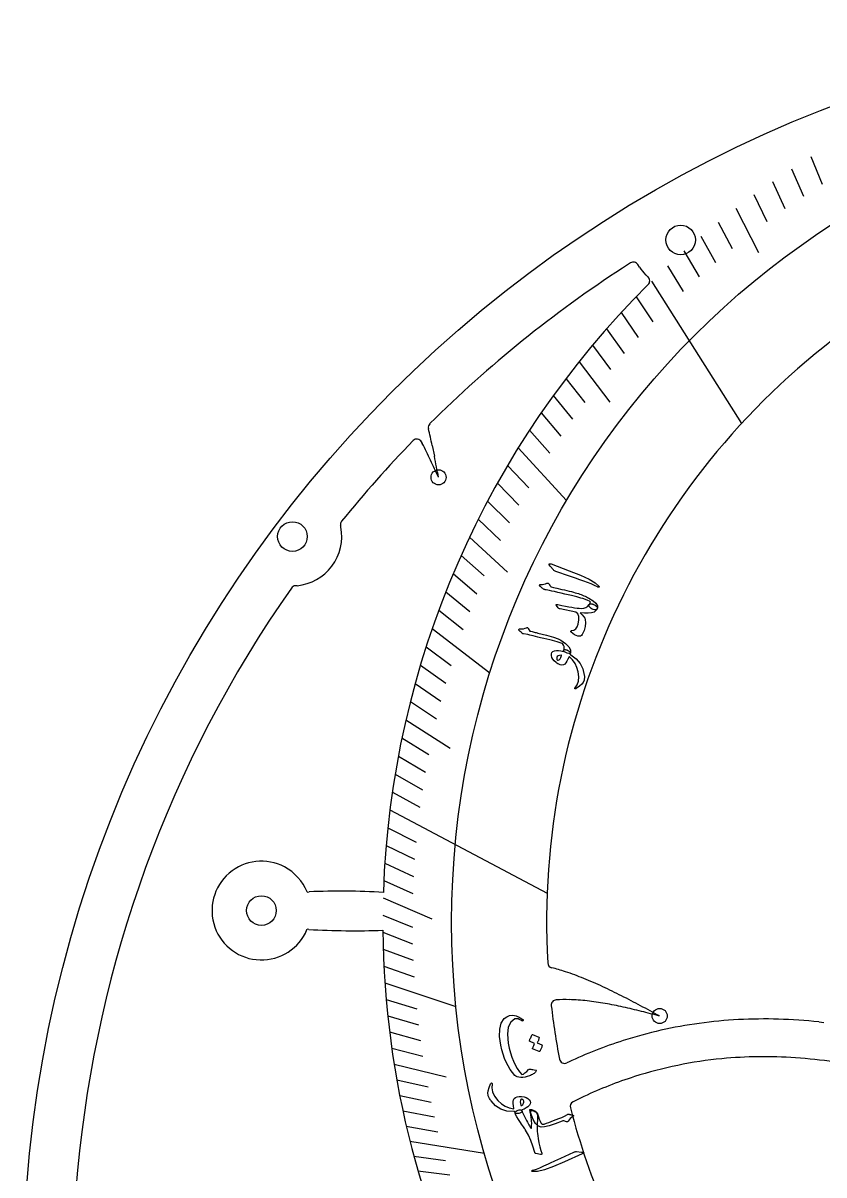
# Model space of a CAD drawing. Header units: millimetres. Extents: x -60 to 60, y -60 to 60.
# Drawn here: x -60 to -21.8, y 5.1 to 60 of the extents above; entities that cross this region are included whole.
import ezdxf

# ---------------------------------------------------------------- set-up
doc = ezdxf.new("R2010")
doc.units = ezdxf.units.MM
for name, color, linetype in [('CUT_INNER', 6, 'Continuous'), ('CUT_OUTER', 1, 'Continuous'), ('ENGRAVE', 7, 'Continuous'), ('ENGRAVE_FINE', 8, 'Continuous'), ('TEXT', 5, 'Continuous')]:
    doc.layers.add(name, color=color, linetype=linetype)

msp = doc.modelspace()

# ---------------------------------------------------------------- linework, layer by layer
at = {"layer": 'CUT_INNER'}
for points in [[(-30.626, 48.362), (-30.701, 48.488)], [(-40.974, 39.965), (-41.014, 40.04)], [(-40.504, 39.863), (-40.401, 39.362)], [(-46.942, 33.186), (-47.021, 33.182)], [(-46.466, 18.597), (-46.462, 18.585), (-46.458, 18.586), (-46.37, 18.598)], [(-46.387, 16.807), (-46.464, 16.819)], [(-22.073, 12.395), (-21.837, 12.366)], [(-33.273, 8.844), (-33.789, 8.589)]]:
    msp.add_lwpolyline(points, dxfattribs=at)
for centre, radius, start, end in [((-0.015, 0.021), 57.622, 123.04632, 134.79971), ((-10.828, 16.756), 37.697, 122.4411, 123.1407), ((-30.916, 48.359), 0.25, 30.9375, 122.5195), ((-28.665, 49.662), 2.353, 213.532, 224.782), ((-29.422, 48.886), 1.269, 224.0013, 230.9715), ((-30.389, 47.715), 0.25, 314.8263, 47.8125), ((-0.003, 17.146), 42.852, 134.8287, 178.0971), ((-0.001, 17.146), 35.054, 125.7433, 183.1707), ((-40.441, 40.73), 0.25, 134.8242, 192.9903), ((-70.529, 33.625), 30.666, 11.7373, 13.2889), ((-0.147, 0.129), 57.451, 135.91506, 141.03916), ((-41.236, 39.925), 0.25, 27.4782, 135.8789), ((-70.973, 24.781), 33.622, 25.3254, 26.8455), ((-143.908, -9.71), 114.301, 24.86499, 25.31448), ((-176.067, 12.099), 138.378, 10.93619, 11.36294), ((-44.625, 36.097), 0.25, 141.1523, 194.0625), ((-47.163, 35.528), 2.352, 275.3996, 11.0395), ((-45.35, 35.892), 0.503, 9.8472, 16.5736), ((-0.002, 0), 57.645, 144.98541, 204.40949), ((-47.009, 32.933), 0.25, 92.8125, 145.0195), ((-48.643, 17.705), 2.353, 62.093, 337.282), ((-48.643, 17.705), 2.353, 22.282, 62.093), ((-44.892, -17.311), 35.94, 86.7114, 92.3566), ((-46.697, 16.899), 0.246, 335.3992, 341.1683), ((-44.258, 51.876), 35.134, 266.526, 272.2918), ((-0.001, 17.145), 42.853, 180.5002, 236.3928), ((-34.751, 15.221), 0.25, 183.3398, 255.4171), ((-36.745, 7.129), 8.084, 71.3456, 76.1845), ((-38.583, 1.376), 14.124, 67.925, 71.7471), ((-40.627, -3.673), 19.57, 65.08, 67.9335), ((-44.663, -12.369), 29.157, 63.119, 65.0875), ((-34.58, 13.2), 0.25, 92.7329, 186.5039), ((-34.19, 7.095), 6.367, 88.0181, 93.6217), ((-34.25, 3.22), 10.243, 83.6839, 88.4318), ((-34.616, -0.084), 13.567, 80.0315, 83.6842), ((-35.665, -6.061), 19.635, 77.4666, 80.0352), ((-54.421, -31.63), 50.749, 61.9732, 63.1246), ((-0.238, 17.109), 34.814, 186.4937, 190.7308), ((-38.698, -19.715), 33.622, 75.9504, 77.4705), ((-95.565, -108.999), 138.378, 61.56119, 61.98794), ((-58.305, -97.976), 114.301, 75.48999, 75.93948), ((-24.842, -9.02), 21.551, 97.8275, 107.7144), ((-24.748, -9.688), 22.225, 92.9963, 97.8315), ((-24.695, -10.749), 23.287, 88.3109, 92.9911), ((-24.743, -12.309), 24.848, 83.8328, 88.3068), ((-24.71, -9.414), 21.965, 107.7291, 115.0546), ((-34.197, 10.674), 0.25, 190.7227, 295.9076), ((-32.86, 7.972), 2.764, 114.625, 116.3722), ((-24.822, -9.103), 19.836, 95.439, 107.7363), ((-24.714, -10.143), 20.881, 90.6909, 95.4611), ((-24.701, -11.446), 22.184, 86.0966, 90.6858), ((-24.847, -13.494), 24.238, 81.7187, 86.0824), ((-24.703, -9.431), 20.184, 107.772, 115.122), ((-33.679, 8.365), 0.25, 116.2503, 194.5898), ((-0.052, 17.128), 35, 194.6057, 203.3588)]:
    msp.add_arc(centre, radius, start, end, dxfattribs=at)
at = {"layer": 'CUT_OUTER'}
msp.add_circle((0, 0), 60, dxfattribs=at)
at = {"layer": 'ENGRAVE'}
for points in [[(-30.049, 47.7), (-25.771, 40.908)], [(-36.402, 39.759), (-34.097, 37.242)], [(-40.503, 31.147), (-37.752, 29.032)], [(-42.519, 22.498), (-35.027, 18.534)], [(-42.758, 14.263), (-39.375, 13.134)], [(-41.566, 6.717), (-38.019, 6.144)]]:
    msp.add_lwpolyline(points, dxfattribs=at)
for centre, radius in [((0, 17.145), 39.579), ((-28.665, 49.662), 0.706), ((-40.201, 38.35), 0.36), ((-47.163, 35.528), 0.706), ((-48.643, 17.705), 0.706), ((-29.665, 12.68), 0.36)]:
    msp.add_circle(centre, radius, dxfattribs=at)
at = {"layer": 'ENGRAVE_FINE'}
for points in [[(-22.466, 53.639), (-21.917, 52.328)], [(-23.389, 53.055), (-22.815, 51.752)], [(-24.293, 52.45), (-23.694, 51.157)], [(-25.177, 51.825), (-24.553, 50.541)], [(-26.041, 51.181), (-24.961, 49.058)], [(-26.885, 50.518), (-26.213, 49.255)], [(-27.708, 49.838), (-27.012, 48.586)], [(-28.51, 49.141), (-27.79, 47.9)], [(-29.29, 48.428), (-28.547, 47.199)], [(-30.786, 46.957), (-29.996, 45.753)], [(-31.501, 46.201), (-30.688, 45.009)], [(-32.193, 45.432), (-31.358, 44.254)], [(-32.862, 44.651), (-32.005, 43.486)], [(-33.509, 43.859), (-32.042, 41.939)], [(-34.134, 43.057), (-33.232, 41.92)], [(-34.735, 42.245), (-33.812, 41.123)], [(-35.314, 41.424), (-34.369, 40.317)], [(-35.869, 40.595), (-34.904, 39.503)], [(-36.913, 38.916), (-35.906, 37.855)], [(-37.4, 38.068), (-36.374, 37.023)], [(-37.865, 37.214), (-36.819, 36.186)], [(-38.308, 36.356), (-37.242, 35.344)], [(-38.728, 35.493), (-36.918, 33.834)], [(-39.126, 34.628), (-38.023, 33.651)], [(-39.503, 33.76), (-38.38, 32.801)], [(-39.857, 32.89), (-38.717, 31.949)], [(-40.191, 32.019), (-39.032, 31.096)], [(-40.794, 30.275), (-39.601, 29.39)], [(-41.064, 29.403), (-39.855, 28.537)], [(-41.314, 28.532), (-40.088, 27.686)], [(-41.544, 27.663), (-40.302, 26.836)], [(-41.754, 26.795), (-39.655, 25.448)], [(-41.945, 25.929), (-40.672, 25.142)], [(-42.116, 25.066), (-40.828, 24.3)], [(-42.269, 24.206), (-40.967, 23.461)], [(-42.403, 23.35), (-41.087, 22.625)], [(-42.617, 21.65), (-41.274, 20.968)], [(-42.698, 20.807), (-41.342, 20.146)], [(-42.761, 19.968), (-41.393, 19.329)], [(-42.808, 19.135), (-41.428, 18.518)], [(-42.839, 18.308), (-40.514, 17.314)], [(-42.853, 17.486), (-41.45, 16.913)], [(-42.852, 16.67), (-41.438, 16.12)], [(-42.835, 15.861), (-41.411, 15.334)], [(-42.804, 15.059), (-41.37, 14.554)], [(-42.697, 13.474), (-41.244, 13.015)], [(-42.623, 12.692), (-41.161, 12.257)], [(-42.535, 11.918), (-41.065, 11.506)], [(-42.433, 11.151), (-40.956, 10.763)], [(-42.319, 10.392), (-39.84, 9.784)], [(-42.193, 9.641), (-40.702, 9.3)], [(-42.053, 8.898), (-40.556, 8.581)], [(-41.903, 8.163), (-40.4, 7.87)], [(-41.74, 7.436), (-40.232, 7.167)], [(-41.382, 6.007), (-39.864, 5.787)], [(-41.186, 5.305), (-39.665, 5.109)]]:
    msp.add_lwpolyline(points, dxfattribs=at)
at = {"layer": 'TEXT'}
for points in [[(-34.88, 34.122), (-34.927, 34.186), (-34.935, 34.225), (-34.907, 34.236), (-34.84, 34.221), (-33.971, 33.894), (-33.439, 33.69), (-33.027, 33.499), (-32.736, 33.323), (-32.564, 33.163), (-32.553, 33.144), (-32.549, 33.13), (-32.551, 33.121), (-32.561, 33.117), (-32.574, 33.116), (-32.589, 33.118), (-32.606, 33.123), (-32.626, 33.132), (-32.772, 33.203), (-32.931, 33.273), (-33.102, 33.34), (-33.286, 33.405), (-33.334, 33.422), (-33.463, 33.469), (-33.673, 33.544), (-33.966, 33.647), (-34.618, 33.867), (-34.651, 33.881), (-34.681, 33.898), (-34.706, 33.916), (-34.727, 33.937)], [(-35.369, 33.161), (-35.383, 33.175), (-35.391, 33.189), (-35.393, 33.203), (-35.389, 33.218), (-35.382, 33.229), (-35.371, 33.237), (-35.357, 33.242), (-35.34, 33.243), (-35.256, 33.243), (-35.177, 33.253), (-35.103, 33.273), (-35.035, 33.303), (-35.007, 33.31), (-34.982, 33.307), (-34.959, 33.293), (-34.939, 33.268), (-34.929, 33.252), (-34.92, 33.237), (-34.91, 33.221), (-34.901, 33.205), (-34.892, 33.189), (-34.883, 33.173), (-34.873, 33.158), (-34.863, 33.142), (-34.829, 33.129), (-34.729, 33.103), (-34.562, 33.064), (-34.329, 33.012), (-34.201, 32.983), (-34.081, 32.955), (-33.97, 32.929), (-33.866, 32.903), (-33.771, 32.878), (-33.684, 32.854), (-33.607, 32.831), (-33.538, 32.808), (-33.473, 32.786), (-33.409, 32.762), (-33.346, 32.737), (-33.283, 32.71), (-33.221, 32.682), (-33.159, 32.653), (-33.097, 32.622), (-33.035, 32.59), (-32.835, 32.468), (-32.701, 32.349), (-32.633, 32.234), (-32.632, 32.123), (-32.652, 32.077), (-32.682, 32.046), (-32.722, 32.032), (-32.773, 32.033), (-32.827, 32.047), (-32.878, 32.069), (-32.925, 32.099), (-32.969, 32.139), (-33.007, 32.182), (-33.028, 32.221), (-33.033, 32.255), (-33.023, 32.285), (-33.011, 32.307), (-33, 32.327), (-32.991, 32.344), (-32.983, 32.359), (-32.976, 32.372), (-32.971, 32.384), (-32.969, 32.394), (-32.968, 32.403), (-33.012, 32.442), (-33.087, 32.483), (-33.194, 32.526), (-33.331, 32.571), (-33.414, 32.596), (-33.51, 32.622), (-33.619, 32.65), (-33.74, 32.681), (-33.874, 32.714), (-34.022, 32.75), (-34.182, 32.788), (-34.355, 32.828), (-34.525, 32.868), (-34.675, 32.902), (-34.804, 32.93), (-34.912, 32.954), (-35, 32.972), (-35.067, 32.986), (-35.114, 32.995), (-35.139, 33), (-35.172, 33.009), (-35.204, 33.024), (-35.236, 33.045), (-35.269, 33.072), (-35.284, 33.087), (-35.298, 33.101), (-35.312, 33.114), (-35.325, 33.126), (-35.337, 33.136), (-35.349, 33.145), (-35.359, 33.154), (-35.369, 33.161)], [(-32.63, 32.118), (-32.665, 32.052), (-32.704, 31.999), (-32.747, 31.959), (-32.794, 31.93), (-32.915, 31.892), (-33.065, 31.873), (-33.245, 31.871), (-33.454, 31.888), (-33.357, 31.793), (-33.285, 31.709), (-33.236, 31.636), (-33.212, 31.575), (-33.197, 31.412), (-33.215, 31.239), (-33.267, 31.057), (-33.352, 30.865), (-33.388, 30.816), (-33.435, 30.786), (-33.494, 30.775), (-33.564, 30.785), (-33.641, 30.81), (-33.718, 30.85), (-33.796, 30.904), (-33.875, 30.971), (-33.885, 30.983), (-33.892, 30.994), (-33.894, 31.006), (-33.893, 31.019), (-33.886, 31.033), (-33.877, 31.043), (-33.864, 31.048), (-33.848, 31.049), (-33.748, 31.069), (-33.665, 31.128), (-33.6, 31.224), (-33.551, 31.357), (-33.516, 31.557), (-33.523, 31.718), (-33.572, 31.841), (-33.663, 31.927), (-34.404, 32.08), (-34.437, 32.089), (-34.465, 32.1), (-34.487, 32.115), (-34.504, 32.132), (-34.582, 32.237), (-34.592, 32.252), (-34.598, 32.264), (-34.6, 32.275), (-34.599, 32.283), (-34.59, 32.291), (-34.574, 32.294), (-34.552, 32.293), (-34.523, 32.287), (-34.335, 32.246), (-34.16, 32.211), (-34, 32.181), (-33.853, 32.157), (-33.72, 32.137), (-33.601, 32.122), (-33.496, 32.112), (-33.406, 32.107), (-33.282, 32.117), (-33.176, 32.15), (-33.09, 32.208), (-33.021, 32.289), (-33, 32.311), (-32.97, 32.322), (-32.932, 32.324), (-32.884, 32.315), (-32.86, 32.308), (-32.837, 32.3), (-32.813, 32.29), (-32.79, 32.28), (-32.767, 32.269), (-32.745, 32.255), (-32.723, 32.24), (-32.702, 32.223), (-32.665, 32.19), (-32.641, 32.161), (-32.629, 32.137), (-32.63, 32.118)], [(-36.224, 30.921), (-36.272, 30.968), (-36.31, 31.005), (-36.338, 31.032), (-36.357, 31.049), (-36.368, 31.06), (-36.375, 31.072), (-36.377, 31.085), (-36.374, 31.098), (-36.367, 31.111), (-36.356, 31.119), (-36.341, 31.124), (-36.323, 31.125), (-36.236, 31.127), (-36.154, 31.137), (-36.077, 31.156), (-36.005, 31.184), (-35.983, 31.191), (-35.962, 31.188), (-35.943, 31.174), (-35.925, 31.149), (-35.848, 31.026), (-35.797, 31.013), (-35.747, 31), (-35.697, 30.987), (-35.649, 30.974), (-35.602, 30.962), (-35.555, 30.95), (-35.51, 30.939), (-35.465, 30.928), (-35.051, 30.824), (-34.73, 30.733), (-34.504, 30.657), (-34.371, 30.596), (-34.15, 30.433), (-34, 30.277), (-33.922, 30.126), (-33.916, 29.98), (-33.918, 29.977), (-33.919, 29.974), (-33.92, 29.97), (-33.922, 29.967), (-33.949, 29.953), (-34, 29.957), (-34.073, 29.978), (-34.169, 30.016), (-34.203, 30.033), (-34.226, 30.053), (-34.236, 30.075), (-34.234, 30.101), (-34.218, 30.196), (-34.222, 30.282), (-34.246, 30.359), (-34.291, 30.427), (-34.366, 30.453), (-34.452, 30.48), (-34.548, 30.508), (-34.657, 30.538), (-34.775, 30.57), (-34.904, 30.603), (-35.042, 30.637), (-35.191, 30.673), (-35.337, 30.709), (-35.468, 30.741), (-35.585, 30.769), (-35.687, 30.792), (-35.774, 30.812), (-35.847, 30.829), (-35.904, 30.843), (-35.946, 30.854), (-36.161, 30.893), (-36.182, 30.9), (-36.199, 30.907), (-36.213, 30.914), (-36.224, 30.921)], [(-33.904, 29.896), (-33.643, 29.707), (-33.449, 29.482), (-33.321, 29.221), (-33.257, 28.926), (-33.254, 28.887), (-33.252, 28.849), (-33.252, 28.812), (-33.252, 28.776), (-33.255, 28.741), (-33.259, 28.707), (-33.264, 28.675), (-33.272, 28.645), (-33.308, 28.576), (-33.381, 28.493), (-33.491, 28.395), (-33.638, 28.282), (-33.657, 28.271), (-33.674, 28.266), (-33.688, 28.268), (-33.7, 28.276), (-33.707, 28.287), (-33.708, 28.299), (-33.702, 28.312), (-33.691, 28.326), (-33.589, 28.461), (-33.531, 28.631), (-33.518, 28.836), (-33.548, 29.079), (-33.606, 29.291), (-33.694, 29.481), (-33.813, 29.651), (-33.964, 29.8), (-33.97, 29.802), (-33.976, 29.802), (-33.981, 29.8), (-33.985, 29.797), (-34.037, 29.68), (-34.088, 29.583), (-34.14, 29.506), (-34.192, 29.45), (-34.255, 29.415), (-34.327, 29.404), (-34.41, 29.418), (-34.502, 29.458), (-34.514, 29.465), (-34.526, 29.472), (-34.538, 29.479), (-34.55, 29.487), (-34.562, 29.496), (-34.575, 29.505), (-34.589, 29.515), (-34.602, 29.526), (-34.689, 29.604), (-34.755, 29.685), (-34.8, 29.768), (-34.825, 29.855), (-34.826, 29.935), (-34.802, 29.999), (-34.752, 30.047), (-34.678, 30.079), (-34.584, 30.096), (-34.481, 30.097), (-34.371, 30.082), (-34.252, 30.052), (-34.25, 30.059), (-34.248, 30.065), (-34.246, 30.072), (-34.244, 30.079), (-34.243, 30.085), (-34.241, 30.092), (-34.239, 30.099), (-34.236, 30.105), (-34.222, 30.127), (-34.2, 30.14), (-34.17, 30.143), (-34.131, 30.137), (-34.091, 30.126), (-34.052, 30.11), (-34.014, 30.09), (-33.976, 30.067), (-33.945, 30.042), (-33.924, 30.02), (-33.914, 30.001), (-33.915, 29.984), (-33.94, 29.918), (-33.934, 29.915), (-33.925, 29.911), (-33.915, 29.904), (-33.904, 29.896)], [(-34.362, 29.877), (-34.441, 29.864), (-34.501, 29.841), (-34.544, 29.806), (-34.569, 29.762), (-34.572, 29.73), (-34.569, 29.701), (-34.561, 29.672), (-34.547, 29.646), (-34.538, 29.636), (-34.527, 29.63), (-34.512, 29.63), (-34.495, 29.635), (-34.45, 29.659), (-34.409, 29.704), (-34.372, 29.768), (-34.339, 29.853), (-34.337, 29.862), (-34.341, 29.869), (-34.349, 29.874), (-34.362, 29.877)], [(-35.56, 10.035), (-35.586, 10.004), (-35.616, 9.975), (-35.65, 9.947), (-35.687, 9.92), (-35.727, 9.895), (-35.771, 9.871), (-35.818, 9.849), (-35.868, 9.828), (-35.971, 9.793), (-36.074, 9.769), (-36.178, 9.755), (-36.284, 9.751), (-36.38, 9.759), (-36.461, 9.777), (-36.525, 9.807), (-36.573, 9.848), (-36.684, 9.986), (-36.788, 10.136), (-36.884, 10.298), (-36.972, 10.472), (-37.052, 10.658), (-37.122, 10.855), (-37.184, 11.064), (-37.236, 11.285), (-37.295, 11.704), (-37.286, 12.057), (-37.211, 12.34), (-37.071, 12.554), (-36.952, 12.648), (-36.818, 12.701), (-36.669, 12.713), (-36.505, 12.684), (-36.469, 12.672), (-36.432, 12.658), (-36.394, 12.641), (-36.355, 12.622), (-36.315, 12.6), (-36.274, 12.576), (-36.231, 12.549), (-36.188, 12.52), (-36.176, 12.511), (-36.167, 12.5), (-36.163, 12.488), (-36.163, 12.475), (-36.166, 12.466), (-36.171, 12.458), (-36.179, 12.451), (-36.19, 12.445), (-36.201, 12.442), (-36.211, 12.441), (-36.222, 12.444), (-36.233, 12.451), (-36.275, 12.478), (-36.318, 12.501), (-36.362, 12.521), (-36.407, 12.538), (-36.45, 12.548), (-36.49, 12.551), (-36.528, 12.547), (-36.563, 12.537), (-36.76, 12.393), (-36.879, 12.152), (-36.919, 11.816), (-36.877, 11.384), (-36.83, 11.15), (-36.774, 10.929), (-36.707, 10.722), (-36.631, 10.528), (-36.546, 10.347), (-36.451, 10.18), (-36.347, 10.025), (-36.234, 9.885), (-36.161, 9.915), (-36.083, 9.967), (-36.001, 10.039), (-35.913, 10.132), (-35.904, 10.136), (-35.886, 10.139), (-35.859, 10.141), (-35.823, 10.142), (-35.819, 10.141), (-35.816, 10.14), (-35.813, 10.14), (-35.811, 10.14), (-35.762, 10.138), (-35.706, 10.131), (-35.643, 10.119), (-35.573, 10.104), (-35.551, 10.095), (-35.542, 10.081), (-35.545, 10.061), (-35.56, 10.035)], [(-35.281, 11.304), (-35.276, 11.3), (-35.272, 11.294), (-35.27, 11.287), (-35.269, 11.277), (-35.277, 11.239), (-35.286, 11.202), (-35.297, 11.166), (-35.31, 11.131), (-35.324, 11.096), (-35.34, 11.062), (-35.358, 11.028), (-35.378, 10.995), (-35.385, 10.988), (-35.392, 10.984), (-35.401, 10.983), (-35.411, 10.985), (-35.724, 11.111), (-35.728, 11.115), (-35.729, 11.122), (-35.727, 11.132), (-35.722, 11.145), (-35.716, 11.154), (-35.709, 11.169), (-35.7, 11.189), (-35.689, 11.214), (-35.676, 11.245), (-35.662, 11.282), (-35.645, 11.325), (-35.626, 11.374), (-35.868, 11.478), (-35.875, 11.483), (-35.878, 11.491), (-35.876, 11.502), (-35.87, 11.515), (-35.864, 11.526), (-35.855, 11.544), (-35.844, 11.569), (-35.829, 11.6), (-35.812, 11.638), (-35.793, 11.683), (-35.77, 11.736), (-35.745, 11.796), (-35.74, 11.802), (-35.735, 11.806), (-35.729, 11.806), (-35.723, 11.803), (-35.423, 11.666), (-35.418, 11.663), (-35.414, 11.657), (-35.412, 11.649), (-35.411, 11.639), (-35.417, 11.607), (-35.424, 11.575), (-35.433, 11.545), (-35.444, 11.515), (-35.456, 11.486), (-35.469, 11.457), (-35.484, 11.429), (-35.5, 11.402)], [(-36.617, 8.136), (-36.94, 8.15), (-37.229, 8.238), (-37.483, 8.4), (-37.701, 8.637), (-37.725, 8.672), (-37.748, 8.706), (-37.769, 8.741), (-37.788, 8.775), (-37.805, 8.809), (-37.82, 8.843), (-37.832, 8.876), (-37.842, 8.909), (-37.849, 8.995), (-37.831, 9.114), (-37.789, 9.265), (-37.721, 9.45), (-37.71, 9.471), (-37.698, 9.484), (-37.685, 9.49), (-37.671, 9.489), (-37.659, 9.482), (-37.652, 9.47), (-37.65, 9.455), (-37.653, 9.436), (-37.67, 9.255), (-37.63, 9.065), (-37.531, 8.866), (-37.373, 8.659), (-37.207, 8.499), (-37.026, 8.379), (-36.831, 8.297), (-36.622, 8.253), (-36.616, 8.255), (-36.611, 8.259), (-36.608, 8.263), (-36.607, 8.269), (-36.63, 8.399), (-36.642, 8.512), (-36.641, 8.608), (-36.628, 8.686), (-36.595, 8.752), (-36.54, 8.801), (-36.463, 8.833), (-36.363, 8.849), (-36.35, 8.85), (-36.336, 8.85), (-36.322, 8.85), (-36.307, 8.85), (-36.292, 8.849), (-36.277, 8.848), (-36.26, 8.847), (-36.242, 8.845), (-36.127, 8.826), (-36.028, 8.794), (-35.945, 8.748), (-35.877, 8.69), (-35.832, 8.624), (-35.817, 8.558), (-35.831, 8.491), (-35.875, 8.423), (-35.943, 8.356), (-36.027, 8.297), (-36.126, 8.247), (-36.241, 8.204), (-36.239, 8.197), (-36.237, 8.19), (-36.235, 8.184), (-36.233, 8.177), (-36.23, 8.171), (-36.228, 8.164), (-36.226, 8.157), (-36.224, 8.15), (-36.223, 8.124), (-36.234, 8.1), (-36.257, 8.08), (-36.292, 8.062), (-36.331, 8.049), (-36.372, 8.039), (-36.415, 8.034), (-36.459, 8.032), (-36.499, 8.035), (-36.529, 8.042), (-36.548, 8.052), (-36.557, 8.067), (-36.575, 8.138), (-36.582, 8.137), (-36.591, 8.136), (-36.603, 8.136), (-36.617, 8.136)], [(-36.25, 8.414), (-36.192, 8.469), (-36.154, 8.523), (-36.138, 8.576), (-36.142, 8.627), (-36.156, 8.655), (-36.175, 8.679), (-36.197, 8.698), (-36.224, 8.713), (-36.237, 8.717), (-36.249, 8.715), (-36.261, 8.707), (-36.273, 8.694), (-36.298, 8.648), (-36.307, 8.587), (-36.303, 8.512), (-36.283, 8.422), (-36.279, 8.413), (-36.272, 8.409), (-36.262, 8.409), (-36.25, 8.414)], [(-35.486, 7.692), (-35.496, 7.596), (-35.502, 7.497), (-35.504, 7.395), (-35.502, 7.29), (-35.497, 7.183), (-35.488, 7.074), (-35.475, 6.962), (-35.459, 6.848), (-35.423, 6.631), (-35.381, 6.44), (-35.334, 6.277), (-35.282, 6.142), (-35.277, 6.127), (-35.277, 6.114), (-35.281, 6.102), (-35.29, 6.092), (-35.302, 6.084), (-35.315, 6.079), (-35.329, 6.077), (-35.345, 6.078), (-35.57, 6.128), (-35.589, 6.133), (-35.603, 6.144), (-35.613, 6.16), (-35.618, 6.18), (-35.701, 6.473), (-35.801, 6.746), (-35.918, 7.002), (-36.053, 7.241), (-36.06, 7.254), (-36.075, 7.276), (-36.095, 7.308), (-36.123, 7.348), (-36.157, 7.398), (-36.198, 7.457), (-36.245, 7.525), (-36.298, 7.602), (-36.399, 7.754), (-36.476, 7.882), (-36.529, 7.988), (-36.558, 8.071), (-36.556, 8.094), (-36.537, 8.12), (-36.503, 8.147), (-36.452, 8.176), (-36.366, 8.207), (-36.3, 8.213), (-36.254, 8.193), (-36.228, 8.149), (-36.202, 8.078), (-36.158, 7.979), (-36.094, 7.852), (-36.011, 7.697), (-35.968, 7.62), (-35.931, 7.552), (-35.899, 7.494), (-35.872, 7.446), (-35.85, 7.407), (-35.834, 7.379), (-35.823, 7.361), (-35.817, 7.353), (-35.814, 7.35), (-35.812, 7.347), (-35.81, 7.345), (-35.809, 7.343), (-35.807, 7.341), (-35.806, 7.34), (-35.805, 7.338), (-35.805, 7.336), (-35.796, 7.327), (-35.79, 7.324), (-35.785, 7.328), (-35.782, 7.339), (-35.774, 7.385), (-35.768, 7.434), (-35.765, 7.484), (-35.763, 7.536), (-35.764, 7.59), (-35.766, 7.646), (-35.769, 7.704), (-35.775, 7.763), (-35.781, 7.822), (-35.788, 7.879), (-35.797, 7.936), (-35.806, 7.991), (-35.817, 8.045), (-35.829, 8.097), (-35.843, 8.146), (-35.858, 8.194), (-35.859, 8.207), (-35.856, 8.217), (-35.85, 8.223), (-35.839, 8.226), (-35.817, 8.225), (-35.796, 8.222), (-35.775, 8.218), (-35.753, 8.213), (-35.732, 8.206), (-35.71, 8.198), (-35.687, 8.19), (-35.664, 8.181), (-35.618, 8.159), (-35.581, 8.136), (-35.553, 8.11), (-35.534, 8.082), (-35.503, 8.007), (-35.485, 7.917), (-35.48, 7.812), (-35.486, 7.692)], [(-35.161, 7.528), (-35.058, 7.565), (-34.951, 7.604), (-34.838, 7.647), (-34.721, 7.692), (-34.597, 7.741), (-34.468, 7.794), (-34.334, 7.85), (-34.193, 7.909), (-34.055, 7.991), (-34.035, 7.997), (-34.016, 8), (-33.997, 8), (-33.978, 7.997), (-33.968, 7.995), (-33.955, 7.992), (-33.939, 7.987), (-33.919, 7.981), (-33.896, 7.975), (-33.869, 7.967), (-33.839, 7.959), (-33.805, 7.951), (-33.794, 7.948), (-33.785, 7.942), (-33.779, 7.935), (-33.775, 7.926), (-33.775, 7.917), (-33.778, 7.909), (-33.786, 7.901), (-33.797, 7.894), (-33.862, 7.85), (-33.923, 7.798), (-33.978, 7.737), (-34.028, 7.666), (-34.043, 7.648), (-34.059, 7.638), (-34.078, 7.636), (-34.1, 7.642), (-34.226, 7.686), (-34.24, 7.689), (-34.258, 7.688), (-34.28, 7.683), (-34.305, 7.676), (-34.65, 7.538), (-34.932, 7.443), (-35.15, 7.392), (-35.305, 7.384), (-35.446, 7.434), (-35.575, 7.553), (-35.691, 7.742), (-35.793, 8), (-35.813, 8.101), (-35.794, 8.158), (-35.737, 8.171), (-35.642, 8.14), (-35.629, 8.134), (-35.616, 8.127), (-35.603, 8.122), (-35.591, 8.116), (-35.579, 8.11), (-35.567, 8.105), (-35.556, 8.1), (-35.545, 8.095), (-35.522, 8.081), (-35.504, 8.063), (-35.49, 8.039), (-35.48, 8.011), (-35.443, 7.882), (-35.404, 7.77), (-35.364, 7.675), (-35.324, 7.596), (-35.293, 7.554), (-35.256, 7.528), (-35.212, 7.52), (-35.161, 7.528)], [(-33.39, 6.198), (-33.313, 6.187), (-33.281, 6.169), (-33.294, 6.143), (-33.353, 6.109), (-34.204, 5.738), (-34.726, 5.51), (-35.152, 5.354), (-35.483, 5.274), (-35.718, 5.269), (-35.74, 5.275), (-35.753, 5.283), (-35.757, 5.292), (-35.753, 5.302), (-35.745, 5.312), (-35.733, 5.321), (-35.717, 5.329), (-35.697, 5.337), (-35.542, 5.388), (-35.38, 5.45), (-35.211, 5.522), (-35.034, 5.604), (-34.988, 5.624), (-34.863, 5.681), (-34.659, 5.773), (-34.377, 5.902), (-33.753, 6.19), (-33.719, 6.203), (-33.686, 6.211), (-33.655, 6.216), (-33.626, 6.216)]]:
    msp.add_lwpolyline(points, close=True, dxfattribs=at)

doc.saveas('drawing.dxf')
